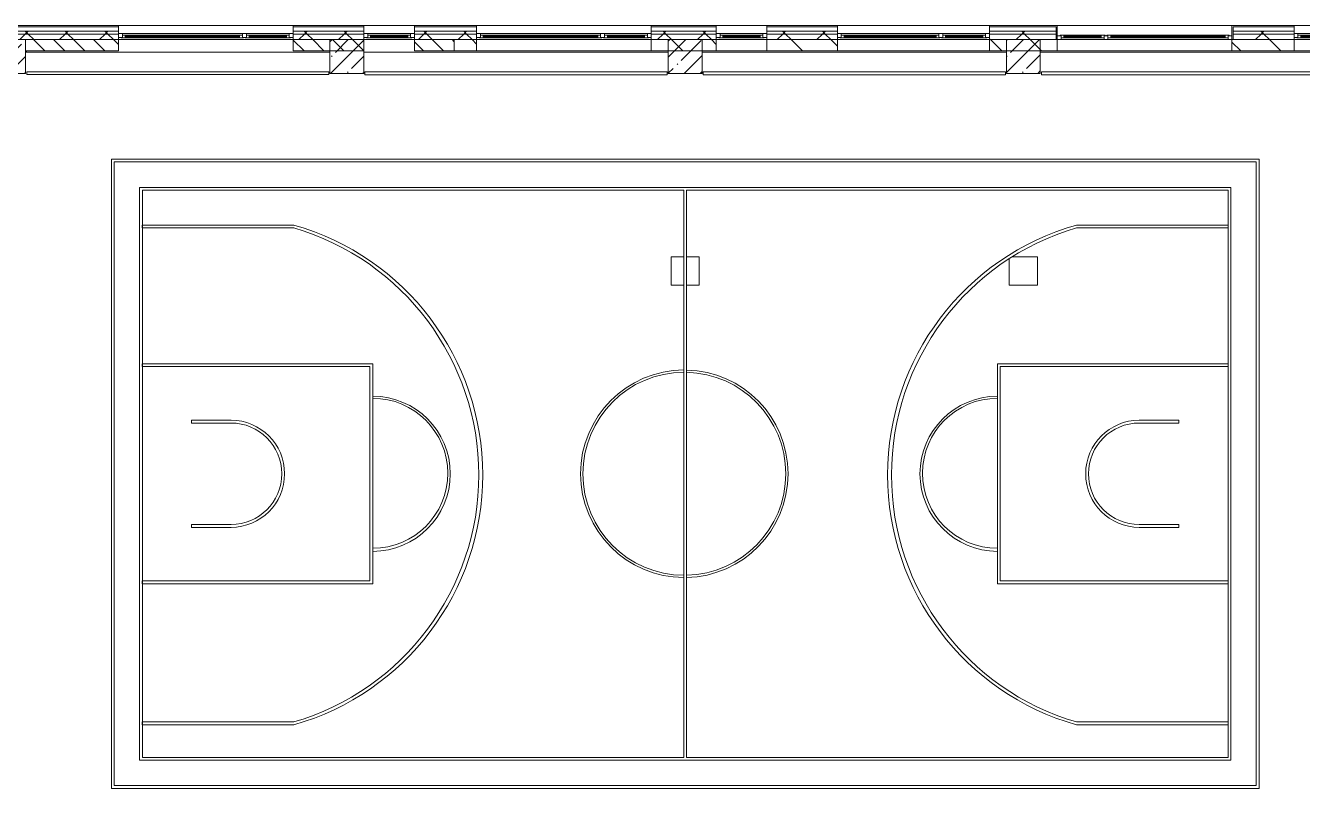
# Model space of a CAD drawing. Header units: millimetres. Extents: x -3245 to 186632, y -8553 to 29000.
# Drawn here: x 102382 to 125032, y 13824 to 27350 of the extents above; entities that cross this region are included whole.
import ezdxf

# ---------------------------------------------------------------- set-up
doc = ezdxf.new("R2010")
doc.units = ezdxf.units.MM
doc.linetypes.add('200_ШТРИХ__ш1_п0_6_', pattern=[800, 500, -300])
for name, color, linetype, lineweight in [('A-DETL-MBND-1', 7, '200_ШТРИХ__ш1_п0_6_', 9), ('A-GLAZ-2', 7, 'Continuous', 5), ('A-WALL', 7, 'Continuous', 9), ('A-WALL-7', 7, 'Continuous', 5), ('I-WALL-29', 7, 'Continuous', 5), ('S-COLS-2', 7, 'Continuous', 5)]:
    doc.layers.add(name, color=color, linetype=linetype, lineweight=lineweight)
doc.layers.add('A-FLOR-2', color=7, linetype='Continuous', lineweight=5, true_color=0xaaaaaa)
pattern_1 = [(45, (59622.45, 0), (-285.1231, 285.1231), []), (45, (59907.57, 0), (-285.1231, 285.1231), [504.031, -100.806, 16.764, -84.042])]
pattern_2 = [(45, (59622.45, 0), (-353.5534, 353.5534), []), (135, (59622.45, 0), (-353.5534, -353.5534), [])]

# ---------------------------------------------------------------- blocks, each defined once
blk = doc.blocks.new('BSC_Колонна _Прямоугольная - 600х600-V120-2_4_1_птичка')
at = {"layer": 'S-COLS-2'}
h = blk.add_hatch(dxfattribs=at)
h.set_pattern_fill('FP_139', color=256, style=0, pattern_type=2)
h.set_pattern_definition([(45, (-42460, -26800), (-285.123, 285.123), []), (45, (-42174.88, -26800), (-285.123, 285.123), [504.031, -100.806, 16.764, -84.042])])
h.paths.add_polyline_path([(-300, -300), (300, -300), (300, 300), (-300, 300)])
for p, q in [((300, 300), (-300, 300)), ((-300, 300), (-300, -300)), ((300, -300), (300, 300)), ((-300, -300), (300, -300))]:
    blk.add_line(p, q, dxfattribs=at)
blk = doc.blocks.new('120_Окно_СКБ_2Ст - 120_Окно_СКБ_2Ст 2700х2500 _мал створка справа_ 2-23206922-2_4_1_птичка')
at = {"layer": 'A-GLAZ-2'}
for p, q in [((-1350, -75), (-1350, -5)), ((-1350, -5), (-1280, -5)), ((1350, -5), (-1350, -5)), ((-1280, -75), (-1350, -75)), ((-1350, -75), (-1300, -75)), ((-1280, -75), (-1300, -75)), ((-1300, -75), (-1300, -85)), ((-1300, -85), (470, -85)), ((470, -85), (-1300, -85)), ((-1280, -5), (-1280, -75)), ((450, -35), (-1280, -35)), ((-1280, -35), (-1280, -75)), ((-1230, -85), (-1230, -35)), ((-1230, -55), (400, -55)), ((400, -65), (-1230, -65)), ((400, -85), (400, -35)), ((450, -75), (450, -5)), ((450, -5), (520, -5)), ((450, -75), (450, -35)), ((520, -75), (450, -75)), ((470, -75), (450, -75)), ((470, -75), (500, -75)), ((470, -85), (470, -75)), ((520, -75), (500, -75)), ((500, -75), (500, -85)), ((500, -85), (1300, -85)), ((1300, -85), (500, -85)), ((520, -5), (520, -75)), ((1280, -35), (520, -35)), ((520, -35), (520, -75)), ((570, -85), (570, -35)), ((570, -55), (1230, -55)), ((1230, -65), (570, -65)), ((1230, -85), (1230, -35)), ((1280, -75), (1280, -5)), ((1280, -5), (1350, -5)), ((1280, -75), (1280, -35)), ((1350, -75), (1280, -75)), ((1300, -75), (1280, -75)), ((1300, -75), (1350, -75)), ((1300, -85), (1300, -75)), ((1350, -5), (1350, -75))]:
    blk.add_line(p, q, dxfattribs=at)
blk = doc.blocks.new('120_Окно_СКБ_2Ст - 120_Окно_СКБ_2Ст 3100х2500 _мал_створка слева_ 2-19089248-2_4_1_птичка')
at = {"layer": 'A-GLAZ-2'}
for p, q in [((-1550, -75), (-1550, -5)), ((-1550, -5), (-1480, -5)), ((1550, -5), (-1550, -5)), ((-1480, -75), (-1550, -75)), ((-1550, -75), (-1500, -75)), ((-1480, -75), (-1500, -75)), ((-1500, -75), (-1500, -85)), ((-1500, -85), (670, -85)), ((670, -85), (-1500, -85)), ((-1480, -5), (-1480, -75)), ((650, -35), (-1480, -35)), ((-1480, -35), (-1480, -75)), ((-1430, -85), (-1430, -35)), ((-1430, -55), (600, -55)), ((600, -65), (-1430, -65)), ((600, -85), (600, -35)), ((650, -75), (650, -5)), ((650, -5), (720, -5)), ((650, -75), (650, -35)), ((720, -75), (650, -75)), ((670, -75), (650, -75)), ((670, -75), (700, -75)), ((670, -85), (670, -75)), ((720, -75), (700, -75)), ((700, -75), (700, -85)), ((700, -85), (1500, -85)), ((1500, -85), (700, -85)), ((720, -5), (720, -75)), ((1480, -35), (720, -35)), ((720, -35), (720, -75)), ((770, -85), (770, -35)), ((770, -55), (1430, -55)), ((1430, -65), (770, -65)), ((1430, -85), (1430, -35)), ((1480, -75), (1480, -5)), ((1480, -5), (1550, -5)), ((1480, -75), (1480, -35)), ((1550, -75), (1480, -75)), ((1500, -75), (1480, -75)), ((1500, -75), (1550, -75)), ((1500, -85), (1500, -75)), ((1550, -5), (1550, -75))]:
    blk.add_line(p, q, dxfattribs=at)
blk = doc.blocks.new('120_Окно_СКБ_1Ст - 120_Окно_СКБ_1Ст 900х2500_h_-19906774-2_4_1_птичка')
at = {"layer": 'A-GLAZ-2'}
for p, q in [((-450, -75), (-450, -5)), ((-450, -5), (-380, -5)), ((450, -5), (-450, -5)), ((-380, -75), (-450, -75)), ((-450, -75), (-400, -75)), ((-380, -75), (-400, -75)), ((-400, -75), (-400, -85)), ((-400, -85), (400, -85)), ((400, -85), (-400, -85)), ((-380, -5), (-380, -75)), ((380, -35), (-380, -35)), ((-380, -35), (-380, -75)), ((-330, -85), (-330, -35)), ((-330, -55), (330, -55)), ((330, -65), (-330, -65)), ((330, -85), (330, -35)), ((380, -75), (380, -5)), ((380, -5), (450, -5)), ((380, -75), (380, -35)), ((450, -75), (380, -75)), ((400, -75), (380, -75)), ((400, -75), (450, -75)), ((400, -85), (400, -75)), ((450, -5), (450, -75))]:
    blk.add_line(p, q, dxfattribs=at)
blk = doc.blocks.new('120_Окно_СКБ_2Ст - 120_Окно_СКБ_2Ст 3100х2500 _мал_створка слева_-22274797-2_4_1_птичка')
at = {"layer": 'A-GLAZ-2'}
for p, q in [((-1550, 45), (-1550, 115)), ((-1550, 115), (-1480, 115)), ((1550, 115), (-1550, 115)), ((-1480, 45), (-1550, 45)), ((-1550, 45), (-1500, 45)), ((-1480, 45), (-1500, 45)), ((-1500, 45), (-1500, 35)), ((-1500, 35), (670, 35)), ((670, 35), (-1500, 35)), ((-1480, 115), (-1480, 45)), ((650, 85), (-1480, 85)), ((-1480, 85), (-1480, 45)), ((-1430, 35), (-1430, 85)), ((-1430, 65), (600, 65)), ((600, 55), (-1430, 55)), ((600, 35), (600, 85)), ((650, 45), (650, 115)), ((650, 115), (720, 115)), ((650, 45), (650, 85)), ((720, 45), (650, 45)), ((670, 45), (650, 45)), ((670, 45), (700, 45)), ((670, 35), (670, 45)), ((720, 45), (700, 45)), ((700, 45), (700, 35)), ((700, 35), (1500, 35)), ((1500, 35), (700, 35)), ((720, 115), (720, 45)), ((1480, 85), (720, 85)), ((720, 85), (720, 45)), ((770, 35), (770, 85)), ((770, 65), (1430, 65)), ((1430, 55), (770, 55)), ((1430, 35), (1430, 85)), ((1480, 45), (1480, 115)), ((1480, 115), (1550, 115)), ((1480, 45), (1480, 85)), ((1550, 45), (1480, 45)), ((1500, 45), (1480, 45)), ((1500, 45), (1550, 45)), ((1500, 35), (1500, 45)), ((1550, 115), (1550, 45))]:
    blk.add_line(p, q, dxfattribs=at)
blk = doc.blocks.new('BSC_Колонна _Прямоугольная - 500х500-33455413-2_4_1_птичка')
at = {"layer": 'A-DETL-MBND-1'}
for p, q in [((-250, 250), (-23, 250)), ((-250, -250), (-250, 250)), ((27, 250), (250, 250)), ((250, 250), (250, -250)), ((-23, -250), (-250, -250)), ((250, -250), (27, -250))]:
    blk.add_line(p, q, dxfattribs=at)
blk = doc.blocks.new('BSC_Колонна _Прямоугольная - 500х500-V202-2_4_1_птичка')
at = {"layer": 'A-DETL-MBND-1'}
for p, q in [((-198, 250), (250, 250)), ((250, 250), (250, -250)), ((-250, -250), (-250, 216)), ((250, -250), (-250, -250))]:
    blk.add_line(p, q, dxfattribs=at)

msp = doc.modelspace()

# ---------------------------------------------------------------- hatches: boundary and pattern name
at = {"layer": 'A-WALL-7'}
h = msp.add_hatch(dxfattribs=at)
h.set_pattern_fill('FP_123', color=256, style=0, pattern_type=2)
h.set_pattern_definition(pattern_2)
h.paths.add_polyline_path([(151231.2, 27200), (152782.4, 27200), (152782.4, 27250), (139972.4, 27250), (139972.4, 27200), (149376.2, 27200)])
h.paths.add_polyline_path([(137472.4, 27200), (137472.4, 27250), (135962.4, 27250), (135962.4, 27200), (137318.4, 27200)])
h.paths.add_polyline_path([(127579.5, 27200), (127582.4, 27200), (127579.5, 27250), (125782.4, 27250), (125782.4, 27200), (127115.7, 27200)])
h.paths.add_polyline_path([(128970.8, 27200), (133862.4, 27200), (133862.4, 27250), (128482.4, 27250), (128482.4, 27200)])
h.paths.add_polyline_path([(123802.4, 27200), (124882.4, 27200), (124882.4, 27250), (123802.4, 27250)])
h.paths.add_polyline_path([(114632.3, 27200), (114632.3, 27250), (113482.6, 27250), (113482.6, 27200), (114130.4, 27200)])
h.paths.add_polyline_path([(109492.8, 27200), (110382.6, 27200), (110382.6, 27250), (109282.7, 27250), (109282.7, 27200)])
h.paths.add_polyline_path([(115532.3, 27200), (116782.4, 27200), (116782.4, 27250), (115532.3, 27250)])
h.paths.add_polyline_path([(120662.4, 27200), (120662.4, 27250), (119482.4, 27250), (119482.4, 27200), (120623.1, 27200)])
h.paths.add_polyline_path([(104029.4, 27200), (104029.4, 27250), (101632.4, 27250), (101632.4, 27200), (103000.2, 27200)])
h.paths.add_polyline_path([(107129.4, 27200), (108382.7, 27200), (108382.7, 27250), (107129.4, 27250)])
h = msp.add_hatch(dxfattribs=at)
h.set_pattern_fill('FP_123', color=256, style=0, pattern_type=2)
h.set_pattern_definition(pattern_2)
h.paths.add_polyline_path([(151231.2, 27100), (152682.4, 27100), (152682.4, 27200), (139972.4, 27200), (139972.4, 27100), (149376.2, 27100)])
h.paths.add_polyline_path([(124882.4, 27100), (124882.4, 27200), (123802.4, 27200), (123802.4, 27100), (124577.6, 27100)])
h.paths.add_polyline_path([(128482.4, 27100), (133862.4, 27100), (133862.4, 27200), (128482.4, 27200)])
h.paths.add_polyline_path([(127582.4, 27100), (127579.5, 27200), (125782.4, 27200), (125782.4, 27100), (127579.5, 27100)])
h.paths.add_polyline_path([(137472.4, 27100), (137472.4, 27200), (135962.4, 27200), (135962.4, 27100), (137318.4, 27100)])
h.paths.add_polyline_path([(119695.6, 27100), (120662.4, 27100), (120662.4, 27200), (119482.4, 27200), (119482.4, 27100)])
h.paths.add_polyline_path([(113482.6, 27100), (114632.3, 27100), (114632.3, 27200), (113482.6, 27200)])
h.paths.add_polyline_path([(116449.2, 27100), (116782.4, 27100), (116782.4, 27200), (115532.3, 27200), (115532.3, 27100), (115985.5, 27100)])
h.paths.add_polyline_path([(107129.4, 27100), (108382.7, 27100), (108382.7, 27200), (107129.4, 27200)])
h.paths.add_polyline_path([(109987.3, 27100), (110382.6, 27100), (110382.6, 27200), (109282.7, 27200), (109282.7, 27100), (109492.8, 27100)])
h.paths.add_polyline_path([(104029.4, 27100), (104029.4, 27200), (101682.4, 27200), (101682.4, 27100), (103000.2, 27100)])
h = msp.add_hatch(dxfattribs=at)
h.set_pattern_fill('FP_133', color=256, style=0, pattern_type=2)
h.set_pattern_definition([(135, (59622.45, 0), (-176.7767, -176.7767), [])])
h.paths.add_polyline_path([(109492.8, 26900), (109987.3, 26900), (109987.3, 27100), (109282.7, 27100), (109282.7, 26900)])
h.paths.add_polyline_path([(103000.2, 26900), (104029.4, 26900), (104029.4, 27100), (102382.4, 27100), (102382.4, 26900)])
h.paths.add_polyline_path([(107129.4, 26900), (108382.7, 26900), (108382.7, 27100), (107129.4, 27100)])
at = {"layer": 'I-WALL-29'}
h = msp.add_hatch(dxfattribs=at)
h.set_pattern_fill('FP_134', color=256, style=0, pattern_type=2)
h.set_pattern_definition([(135, (59622.45, 0), (-353.5534, -353.5534), [])])
h.paths.add_polyline_path([(141028.5, 26900), (143822.4, 26900), (143822.4, 27100), (140772.4, 27100), (140772.4, 26900)])
h.paths.add_polyline_path([(140272.4, 26900), (140272.4, 27100), (139972.4, 27100), (139972.4, 26900), (140101, 26900)])
h.paths.add_polyline_path([(129898.3, 26900), (129932.4, 26900), (129932.4, 27100), (128482.4, 27100), (128482.4, 26900), (128970.8, 26900)])
h.paths.add_polyline_path([(130825.8, 26900), (133162.4, 26900), (133162.4, 27100), (130432.4, 27100), (130432.4, 26900)])
h.paths.add_polyline_path([(126382.4, 26900), (127582.4, 26900), (127579.5, 27100), (126382.4, 27100)])
h.paths.add_polyline_path([(135962.4, 26900), (136372.4, 26900), (136372.4, 27100), (135962.4, 27100)])
h.paths.add_polyline_path([(137472.4, 26900), (137472.4, 27100), (136872.4, 27100), (136872.4, 26900), (137318.4, 26900)])
h.paths.add_polyline_path([(133862.4, 26900), (133862.4, 27100), (133662.4, 27100), (133662.4, 26900)])
h.paths.add_polyline_path([(115532.3, 26900), (116782.4, 26900), (116782.4, 27100), (115532.3, 27100)])
h.paths.add_polyline_path([(119482.4, 26900), (120682.4, 26900), (120682.4, 27100), (119482.4, 27100)])
h.paths.add_polyline_path([(114130.4, 26900), (114632.3, 26900), (114632.3, 27100), (113482.6, 27100), (113482.6, 26900)])
h.paths.add_polyline_path([(124087.2, 26900), (124882.4, 26900), (124882.4, 27100), (123782.4, 27100), (123782.4, 26900)])
h.paths.add_polyline_path([(109987.3, 26900), (110382.6, 26900), (110382.6, 27100), (109987.3, 27100)])
at = {"layer": 'S-COLS-2'}
h = msp.add_hatch(dxfattribs=at)
h.set_pattern_fill('FP_131', color=256, style=0, pattern_type=2)
h.set_pattern_definition(pattern_1)
h.paths.add_polyline_path([(108382.4, 26500), (108382.4, 27100), (107782.4, 27100), (107782.4, 26500)])
h = msp.add_hatch(dxfattribs=at)
h.set_pattern_fill('FP_131', color=256, style=0, pattern_type=2)
h.set_pattern_definition(pattern_1)
h.paths.add_polyline_path([(114382.4, 26500), (114382.4, 27100), (113782.4, 27100), (113782.4, 26500), (114130.4, 26500)])
h = msp.add_hatch(dxfattribs=at)
h.set_pattern_fill('FP_131', color=256, style=0, pattern_type=2)
h.set_pattern_definition(pattern_1)
h.paths.add_polyline_path([(120382.4, 26500), (120382.4, 27100), (119782.4, 27100), (119782.4, 26500)])

# ---------------------------------------------------------------- linework, layer by layer
at = {"layer": 'A-FLOR-2'}
for p, q in [((102402.4, 26880), (102382.4, 26880)), ((108382.7, 26880), (108382.7, 26500)), ((124262.4, 24981.3), (103906.1, 24981.3)), ((103906.1, 24981.3), (103906.1, 13824.4)), ((103956.1, 13874.4), (103956.1, 24931.3)), ((103956.1, 24931.3), (124212.4, 24931.3)), ((124212.4, 24931.3), (124212.4, 13874.4)), ((124262.4, 13824.4), (124262.4, 24981.3)), ((123762.4, 24481.3), (104406.1, 24481.3)), ((104406.1, 24481.3), (104406.1, 14324.4)), ((123762.4, 14324.4), (123762.4, 24481.3)), ((104456.1, 14374.4), (104456.1, 24431.3)), ((104456.1, 24431.3), (114059.3, 24431.3)), ((114059.3, 24431.3), (114059.3, 14374.4)), ((114109.3, 14374.4), (114109.3, 24431.3)), ((114109.3, 24431.3), (123712.4, 24431.3)), ((123712.4, 24431.3), (123712.4, 14374.4)), ((107142.1, 23812.8), (104452.4, 23812.8)), ((104452.4, 23812.8), (104452.4, 23762.8)), ((123712.4, 23812.8), (121022.8, 23812.8)), ((104452.4, 23762.8), (107142.1, 23762.8)), ((121022.8, 23762.8), (123712.4, 23762.8)), ((108542.1, 21352.8), (104452.4, 21352.8)), ((104452.4, 21352.8), (104452.4, 21302.8)), ((104452.4, 21302.8), (108492.1, 21302.8)), ((108492.1, 21302.8), (108492.1, 17502.8)), ((108542.1, 17452.8), (108542.1, 21352.8)), ((119622.8, 21352.8), (119622.8, 17452.8)), ((123712.4, 21352.8), (119622.8, 21352.8)), ((119672.8, 17502.8), (119672.8, 21302.8)), ((119672.8, 21302.8), (123712.4, 21302.8)), ((105327.4, 20352.8), (105327.4, 20302.8)), ((106027.4, 20352.8), (105327.4, 20352.8)), ((105327.4, 20302.8), (106027.4, 20302.8)), ((122837.4, 20352.8), (122137.4, 20352.8)), ((122137.4, 20302.8), (122837.4, 20302.8)), ((122837.4, 20302.8), (122837.4, 20352.8)), ((106027.4, 18502.8), (105327.4, 18502.8)), ((105327.4, 18502.8), (105327.4, 18452.8)), ((105327.4, 18452.8), (106027.4, 18452.8)), ((122837.4, 18502.8), (122137.4, 18502.8)), ((122137.4, 18452.8), (122837.4, 18452.8)), ((122837.4, 18452.8), (122837.4, 18502.8)), ((108492.1, 17502.8), (104452.4, 17502.8)), ((104452.4, 17502.8), (104452.4, 17452.8)), ((104452.4, 17452.8), (108542.1, 17452.8)), ((119622.8, 17452.8), (123712.4, 17452.8)), ((123712.4, 17502.8), (119672.8, 17502.8)), ((107142.1, 15002.8), (104452.4, 15002.8)), ((104452.4, 15002.8), (104452.4, 14952.8)), ((104452.4, 14952.8), (107142.1, 14952.8)), ((123712.4, 15002.8), (121022.8, 15002.8)), ((121022.8, 14952.8), (123712.4, 14952.8)), ((104406.1, 14324.4), (123762.4, 14324.4)), ((114059.3, 14374.4), (104456.1, 14374.4)), ((123712.4, 14374.4), (114109.3, 14374.4)), ((103906.1, 13824.4), (124262.4, 13824.4)), ((124212.4, 13874.4), (103956.1, 13874.4))]:
    msp.add_line(p, q, dxfattribs=at)
for centre, radius, start, end in [((105887.5, 19382.8), 4604.2, 285.81331, 74.18669), ((122277.4, 19382.8), 4604.2, 105.81331, 254.18669), ((105857.9, 19382.8), 4564.4, 286.34112, 73.65888), ((122307, 19382.8), 4564.4, 106.34112, 253.65888), ((114067.6, 19403.3), 1840, 90.26005, 180), ((114067.6, 19403.3), 1800, 90.26583, 180), ((114067.6, 19403.3), 1840, 0, 88.70133), ((114067.6, 19403.3), 1800, 0, 88.67247), ((108542.1, 19402.8), 1375, 270, 90), ((108542.1, 19411.7), 1330, 270, 90), ((119622.8, 19402.8), 1375, 90, 270), ((119622.8, 19411.7), 1330, 90, 270), ((106027.4, 19402.8), 950, 270, 90), ((106027.4, 19402.8), 900, 270, 90), ((122137.4, 19402.8), 950, 90, 270), ((122137.4, 19402.8), 900, 90, 270), ((114067.6, 19403.3), 1840, 180, 269.73995), ((114067.6, 19403.3), 1800, 180, 269.73417), ((114067.6, 19403.3), 1800, 271.32753, 360), ((114067.6, 19403.3), 1840, 271.29867, 360)]:
    msp.add_arc(centre, radius, start, end, dxfattribs=at)
at = {"layer": 'A-WALL'}
for p, q in [((104029.4, 27330), (101552.4, 27330)), ((104029.4, 27250), (101632.4, 27250)), ((104029.4, 27200), (101682.4, 27200)), ((108382.7, 27330), (107129.4, 27330)), ((108382.7, 27250), (107129.4, 27250)), ((108382.7, 27200), (107129.4, 27200)), ((110382.6, 27330), (109282.7, 27330)), ((110382.6, 27250), (109282.7, 27250)), ((110382.6, 27200), (109282.7, 27200)), ((114632.3, 27330), (113482.6, 27330)), ((114632.3, 27250), (113482.6, 27250)), ((114632.3, 27200), (113482.6, 27200)), ((116782.4, 27330), (115532.3, 27330)), ((116782.4, 27250), (115532.3, 27250)), ((116782.4, 27200), (115532.3, 27200)), ((120662.4, 27330), (119482.4, 27330)), ((120662.4, 27250), (119482.4, 27250)), ((120662.4, 27200), (119482.4, 27200)), ((120662.4, 27100), (120662.4, 27330)), ((123802.4, 27330), (123802.4, 27100)), ((124882.4, 27330), (123802.4, 27330)), ((124882.4, 27250), (123802.4, 27250)), ((124882.4, 27200), (123802.4, 27200)), ((104029.4, 27100), (102382.4, 27100)), ((102382.4, 27100), (104029.4, 27100)), ((108382.7, 27100), (107129.4, 27100)), ((107129.4, 27100), (108382.7, 27100)), ((109987.3, 27100), (109282.7, 27100)), ((109282.7, 27100), (110382.6, 27100)), ((109987.3, 26900), (109987.3, 27100)), ((114632.3, 27100), (113482.6, 27100)), ((116782.4, 27100), (115532.3, 27100)), ((120682.4, 27100), (119482.4, 27100)), ((124882.4, 27100), (123782.4, 27100))]:
    msp.add_line(p, q, dxfattribs=at)
at = {"layer": 'A-WALL-7'}
for p, q in [((101532.4, 27350), (109282.7, 27350)), ((104029.4, 27100), (104029.4, 27350)), ((107129.4, 27350), (107129.4, 27100)), ((108382.7, 27100), (108382.7, 27350)), ((109282.7, 27350), (109282.7, 27100)), ((135962.4, 27350), (109282.7, 27350)), ((110382.6, 27100), (110382.6, 27350)), ((113482.6, 27350), (113482.6, 27100)), ((114632.3, 27100), (114632.3, 27350)), ((115532.3, 27350), (115532.3, 27100)), ((116782.4, 27100), (116782.4, 27350)), ((119482.4, 27350), (119482.4, 27100)), ((120682.4, 27100), (120682.4, 27350)), ((123782.4, 27350), (123782.4, 27100)), ((124882.4, 27100), (124882.4, 27350)), ((104029.4, 26900), (104029.4, 27100)), ((107129.4, 27100), (104029.4, 27100)), ((107129.4, 27100), (107129.4, 26900)), ((108382.7, 26900), (108382.7, 27100)), ((109282.7, 27100), (108382.7, 27100)), ((109282.7, 27100), (109282.7, 26900)), ((102382.4, 26900), (104029.4, 26900)), ((107129.4, 26900), (108382.7, 26900)), ((109282.7, 26900), (109987.3, 26900))]:
    msp.add_line(p, q, dxfattribs=at)
at = {"layer": 'I-WALL-29'}
for p, q in [((104029.4, 27100), (107129.4, 27100)), ((108382.7, 27100), (109282.7, 27100)), ((110382.6, 26900), (110382.6, 27100)), ((110382.6, 27100), (113482.6, 27100)), ((113482.6, 27100), (113482.6, 26900)), ((114632.3, 26900), (114632.3, 27100)), ((114632.3, 27100), (115532.3, 27100)), ((115532.3, 27100), (115532.3, 26900)), ((116782.4, 26900), (116782.4, 27100)), ((116782.4, 27100), (119482.4, 27100)), ((119482.4, 27100), (119482.4, 26900)), ((120682.4, 26900), (120682.4, 27100)), ((120682.4, 27100), (123782.4, 27100)), ((123782.4, 27100), (123782.4, 26900)), ((124882.4, 26900), (124882.4, 27100)), ((124882.4, 27100), (125762.4, 27100)), ((102402.4, 26900), (102402.4, 26880)), ((107782.4, 26880), (102402.4, 26880)), ((113782.4, 26880), (108382.4, 26880)), ((125782.4, 26900), (109987.3, 26900)), ((119782.4, 26880), (114382.4, 26880)), ((125762.4, 26880), (120382.4, 26880)), ((102403.4, 26530), (107762.4, 26530)), ((102403.4, 26530), (102403.4, 26480)), ((107762.4, 26480), (107762.4, 26530)), ((108403.7, 26529), (113761.4, 26529)), ((108403.7, 26529), (108403.7, 26479)), ((113761.4, 26479), (113761.4, 26529)), ((114402.4, 26529), (119762.4, 26529)), ((114402.4, 26529), (114402.4, 26479)), ((119762.4, 26479), (119762.4, 26529)), ((120403.4, 26529), (125782.4, 26529)), ((120403.4, 26529), (120403.4, 26479)), ((107762.4, 26480), (102403.4, 26480)), ((113761.4, 26479), (108403.7, 26479)), ((119762.4, 26479), (114402.4, 26479)), ((125782.9, 26479), (120403.4, 26479))]:
    msp.add_line(p, q, dxfattribs=at)
at = {"layer": 'S-COLS-2'}
for p, q in [((108382.4, 27100), (107782.4, 27100)), ((107782.4, 27100), (107782.4, 26500)), ((108382.4, 26500), (108382.4, 27100)), ((114382.4, 27100), (113782.4, 27100)), ((113782.4, 27100), (113782.4, 26500)), ((114382.4, 26500), (114382.4, 27100)), ((120382.4, 27100), (119782.4, 27100)), ((119782.4, 27100), (119782.4, 26500)), ((120382.4, 26500), (120382.4, 27100)), ((107782.4, 26500), (108382.4, 26500)), ((113782.4, 26500), (114382.4, 26500)), ((119782.4, 26500), (120382.4, 26500))]:
    msp.add_line(p, q, dxfattribs=at)

# ---------------------------------------------------------------- block references
at = {"layer": 'A-DETL-MBND-1'}
for name, p in [('BSC_Колонна _Прямоугольная - 500х500-33455413-2_4_1_птичка', (114082.4, 23000)), ('BSC_Колонна _Прямоугольная - 500х500-V202-2_4_1_птичка', (120082.4, 23000))]:
    msp.add_blockref(name, p, dxfattribs=at)
at = {"layer": 'A-GLAZ-2'}
for name, p in [('120_Окно_СКБ_2Ст - 120_Окно_СКБ_2Ст 3100х2500 _мал_створка слева_ 2-19089248-2_4_1_птичка', (105579.4, 27215)), ('120_Окно_СКБ_1Ст - 120_Окно_СКБ_1Ст 900х2500_h_-19906774-2_4_1_птичка', (108832.7, 27215)), ('120_Окно_СКБ_2Ст - 120_Окно_СКБ_2Ст 3100х2500 _мал_створка слева_ 2-19089248-2_4_1_птичка', (111932.6, 27215)), ('120_Окно_СКБ_1Ст - 120_Окно_СКБ_1Ст 900х2500_h_-19906774-2_4_1_птичка', (115082.3, 27215)), ('120_Окно_СКБ_2Ст - 120_Окно_СКБ_2Ст 2700х2500 _мал створка справа_ 2-23206922-2_4_1_птичка', (118132.4, 27215)), ('120_Окно_СКБ_1Ст - 120_Окно_СКБ_1Ст 900х2500_h_-19906774-2_4_1_птичка', (125332.4, 27215))]:
    msp.add_blockref(name, p, dxfattribs=at)
at = {"layer": 'A-GLAZ-2', "rotation": 180}
msp.add_blockref('120_Окно_СКБ_2Ст - 120_Окно_СКБ_2Ст 3100х2500 _мал_створка слева_-22274797-2_4_1_птичка', (122232.4, 27215), dxfattribs=at)
at = {"layer": 'S-COLS-2'}
msp.add_blockref('BSC_Колонна _Прямоугольная - 600х600-V120-2_4_1_птичка', (102082.4, 26800), dxfattribs=at)

doc.saveas('drawing.dxf')
